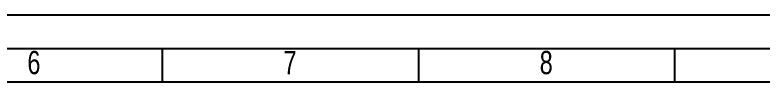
# Model space of a CAD drawing. Header units: millimetres. Extents: x -6 to 421, y -3 to 294.
# Drawn here: x 234.9 to 347.2, y 283.7 to 293.7 of the extents above; entities that cross this region are included whole.
import ezdxf

# ---------------------------------------------------------------- set-up
doc = ezdxf.new("R2010")
doc.units = ezdxf.units.MM
for name, color, linetype in [('FORMATO', 179, 'Continuous'), ('MODULACIÓN', 6, 'Continuous'), ('RÓTULO', 1, 'Continuous')]:
    doc.layers.add(name, color=color, linetype=linetype)
doc.styles.add('SLDTEXTSTYLE1', font='TXT', dxfattribs={"width": 0.75})

# ---------------------------------------------------------------- blocks, each defined once
blk = doc.blocks.new('BORDER')
at = {"layer": 'FORMATO'}
blk.add_line((420, 297), (0, 297), dxfattribs=at)

msp = doc.modelspace()

# ---------------------------------------------------------------- linework, layer by layer
at = {"layer": 'MODULACIÓN'}
for p, q in [((21.07, 288.7), (416.07, 288.7)), ((257.07, 288.7), (257.07, 283.7)), ((295.57, 288.7), (295.57, 283.7)), ((334.07, 288.7), (334.07, 283.7))]:
    msp.add_line(p, q, dxfattribs=at)
at = {"layer": 'RÓTULO', "linetype": 'Continuous'}
msp.add_line((26.07, 283.7), (411.07, 283.7), dxfattribs=at)

# ---------------------------------------------------------------- block references
at = {"color": 7, "linetype": 'Continuous'}
msp.add_blockref('BORDER', (1.07, -3.3), dxfattribs=at)

# ---------------------------------------------------------------- texts
at = {"layer": 'MODULACIÓN', "char_height": 3.5, "attachment_point": 2, "style": 'SLDTEXTSTYLE1'}
for s, insert in [('6', (237.79, 288.34)), ('7', (276.28, 288.34)), ('8', (314.78, 288.34))]:
    msp.add_mtext(s, dxfattribs=dict(at, insert=insert))

doc.saveas('drawing.dxf')
